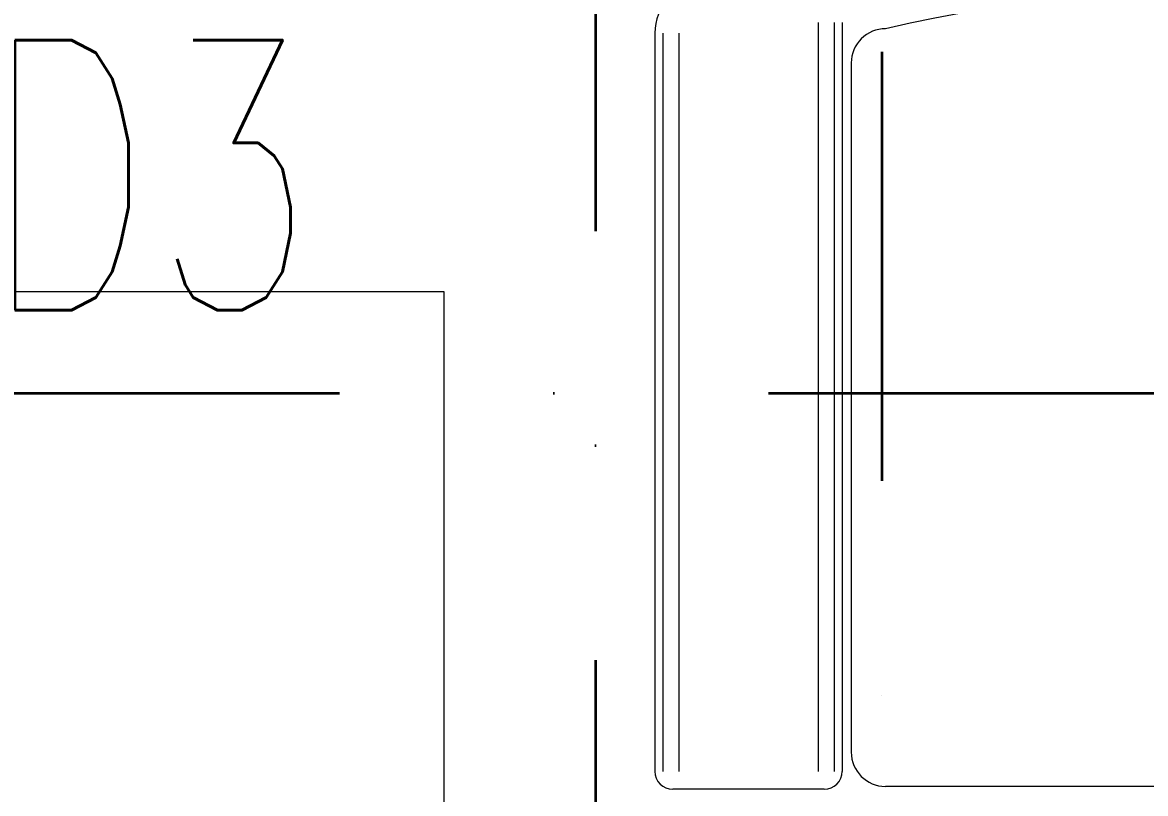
# Model space of a CAD drawing. Header units: inches. Extents: x -12418 to 183584, y -29325 to 19878.
# Drawn here: x 21729 to 22560, y -605 to -34 of the extents above; entities that cross this region are included whole.
import ezdxf
from ezdxf.enums import TextEntityAlignment as Align

# ---------------------------------------------------------------- set-up
doc = ezdxf.new("R2010")
doc.units = ezdxf.units.IN
doc.header["$LTSCALE"] = 25
doc.header["$MEASUREMENT"] = 0
doc.linetypes.add('DASHDOT', pattern=[25.4, 12.7, -6.35, 0, -6.35])
doc.layers.get('0').update_dxf_attribs({"color": 8})
for name, color, linetype, lineweight in [('00-Ground Floor$0$LOADING', 253, 'Continuous', 5), ('E-LITE-CIRC-NUMB', 6, 'Continuous', 25), ('E-LITE-CLNG @ 100', 150, 'Continuous', 35), ('E-LITE-CLNG-CNDT', 6, 'DASHDOT', 35), ('E-LITE-CTRL', 6, 'Continuous', 25), ('E-LITE-IDEN', 6, 'Continuous', 25)]:
    doc.layers.add(name, color=color, linetype=linetype, lineweight=lineweight)
doc.styles.add('DC_Simplex', font='SIMPLEX.shx', dxfattribs={"width": 0.7})

# ---------------------------------------------------------------- blocks, each defined once
blk = doc.blocks.new('00-Ground Floor$0$GF21008-P')
at = {"layer": '00-Ground Floor$0$LOADING'}
for p, q in [((0.02235, -0.20585), (0.63897, -0.20585)), ((0.68432, -0.20374), (0.79645, -0.20374)), ((0.67107, -0.77123), (0.67107, -0.21699)), ((0.67698, -0.77123), (0.67698, -0.21699)), ((0.6888, -0.77123), (0.6888, -0.21699)), ((0.79197, -0.76339), (0.79197, -0.21699)), ((0.80379, -0.76339), (0.80379, -0.21699)), ((0.8097, -0.76339), (0.8097, -0.21699)), ((0.66431, -0.74126), (0.66431, -0.23119))]:
    blk.add_line(p, q, dxfattribs=at)
for centre, radius, start, end in [((0.63897, -0.23119), 0.02534, 0, 90), ((0.68432, -0.21699), 0.01325, 90, 180), ((0.79645, -0.21699), 0.01325, 0, 90), ((0.63897, -0.74126), 0.02534, 270, 0), ((0.77309, -0.76339), 0.03661, 270, 0), ((0.3447, 0.51055), 1.31061, 257.02456, 282.97544)]:
    blk.add_arc(centre, radius, start, end, dxfattribs=at)
blk = doc.blocks.new('00-Ground Floor')
at = {"layer": '00-Ground Floor$0$LOADING', "elevation": -0.02}
blk.add_lwpolyline([(21590.83, -683.28), (22040.83, -683.28), (22040.83, -233.28), (21590.83, -233.28)], close=True, dxfattribs=at)
at = {"layer": '00-Ground Floor$0$LOADING', "xscale": 1000, "yscale": 1000, "zscale": 1000, "rotation": 179.9999999999998}
blk.add_blockref('00-Ground Floor$0$GF21008-P', (23006.49, -805.26), dxfattribs=at)
blk = doc.blocks.new('*U315')
h = blk.add_hatch(color=254)
h.dxf.hatch_style = 1
edge = h.paths.add_edge_path()
edge.add_arc((0, 0), 1.5, 0, 360)
for p, q in [((0, -0.7107), (0, 0.7107)), ((0.7107, 0), (-0.7107, 0))]:
    blk.add_line(p, q)
blk.add_circle((0, 0), 1.5)
at = {"layer": 'E-LITE-CIRC-NUMB', "style": 'DC_Simplex', "width": 0.7, "flags": 8}
blk.add_attdef('CIRCUIT', text='', height=2, rotation=360, dxfattribs=at).set_placement((-3.3635, 1.5), align=Align.RIGHT)
at = {"layer": 'E-LITE-CTRL', "style": 'DC_Simplex', "width": 0.7, "flags": 8}
blk.add_attdef('CONTROL', (3.3635, -3.4983), '', height=2, rotation=360, dxfattribs=at)
at = {"layer": 'E-LITE-IDEN', "style": 'DC_Simplex', "width": 0.7, "flags": 8}
blk.add_attdef('TYPE', (3.3635, 1.5), '', height=2, rotation=360, dxfattribs=at)

msp = doc.modelspace()

# ---------------------------------------------------------------- linework, layer by layer
at = {"layer": 'E-LITE-CLNG-CNDT', "color": 1, "elevation": 0}
msp.add_lwpolyline([(24000, 5100), (22439.89, 5100, 0.414214), (22364.89, 5025), (22364.89, -652.85, -0.031924), (22364.28, -662.4), (22288.49, -1022.38, 0.031924), (22287.88, -1031.93), (22287.88, -4347.43)], format="xyb", dxfattribs=at)
at = {"layer": 'E-LITE-CLNG-CNDT', "elevation": 0}
msp.add_lwpolyline([(19665.61, 129.13), (19665.61, -233.39, 0.414214), (19740.61, -308.39), (23387.93, -308.39, 0.414214), (23462.93, -233.39), (23462.93, 129.13)], format="xyb", dxfattribs=at)
at = {"layer": 'E-LITE-CLNG-CNDT', "color": 1, "elevation": 0}
msp.add_lwpolyline([(22152.93, 129.13), (22152.93, -4347.43)], dxfattribs=at)

# ---------------------------------------------------------------- block references
at = {"layer": 'E-LITE-CLNG @ 100'}
ref = msp.add_blockref('*U315', (22152.93, 129.13, 0), dxfattribs=dict(at, xscale=-100, yscale=100, zscale=100, rotation=180))
ref.add_attrib('TYPE', 'LD3', (21597.21, -247.04, 0), dxfattribs={"layer": 'E-LITE-IDEN', "height": 200, "rotation": 0, "style": 'DC_Simplex', "width": 0.7, "flags": 8})
at = {"layer": 'E-LITE-CLNG-CNDT', "color": 1}
msp.add_blockref('00-Ground Floor', (0, 0), dxfattribs=at)

doc.saveas('drawing.dxf')
